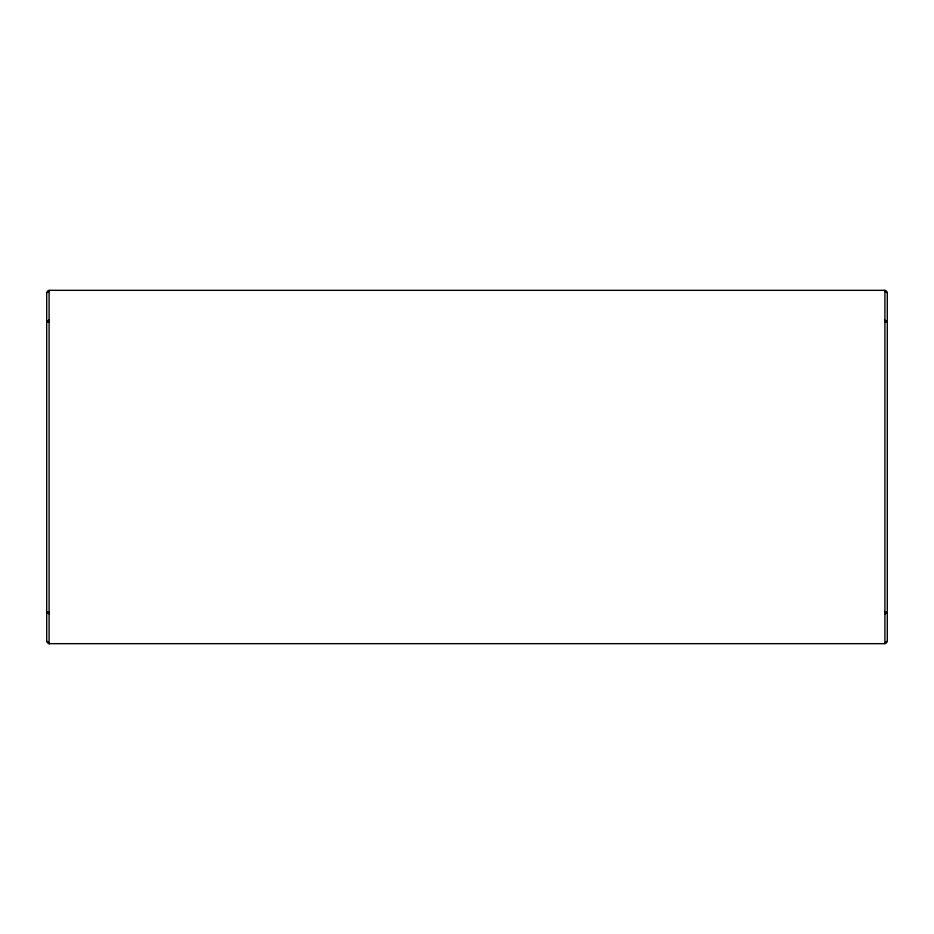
<?xml version="1.0" encoding="UTF-8"?>
<svg xmlns="http://www.w3.org/2000/svg" width="934" height="934" viewBox="0 0 934 934"><rect width="100%" height="100%" fill="white"/><g stroke="black" fill="none" stroke-linecap="round" stroke-linejoin="round"><path stroke-width="1.4" d="M48.813 643.398L46.7 641.284L49.093 643.666L46.7 641.284L46.7 292.716L49.093 290.334L884.907 290.334L887.3 292.716L887.3 641.284L884.907 643.666L49.093 643.666L49.093 320.234L46.7 321.763L49.093 321.763L48.953 320.619L46.7 321.763M49.093 322.242L49.093 290.334L46.7 292.716L48.813 290.602M884.907 611.747L884.907 643.666L887.3 641.284L885.187 643.398M885.187 290.602L887.3 292.716L884.907 290.334L884.907 613.766L887.3 612.237L884.907 612.237L885.047 613.381L887.3 612.237M48.953 613.381L49.093 612.237L46.7 612.237L49.093 613.766L49.093 612.237L46.7 612.237L48.813 613.008M885.047 320.619L884.907 321.763L887.3 321.763L884.907 320.234L884.907 321.763L887.3 321.763L885.187 320.992M48.813 320.992L49.093 320.234L47.751 321.378L49.093 321.763L48.813 320.992L47.751 321.378M884.907 613.766L886.249 612.622L884.907 612.237L885.187 613.008L886.249 612.622M48.953 290.743L47.751 291.665L49.093 290.883M885.047 643.257L886.249 642.335L884.907 643.117M884.907 290.883L886.249 291.665L885.047 290.743M49.093 643.117L47.751 642.335L48.953 643.257"/></g></svg>
